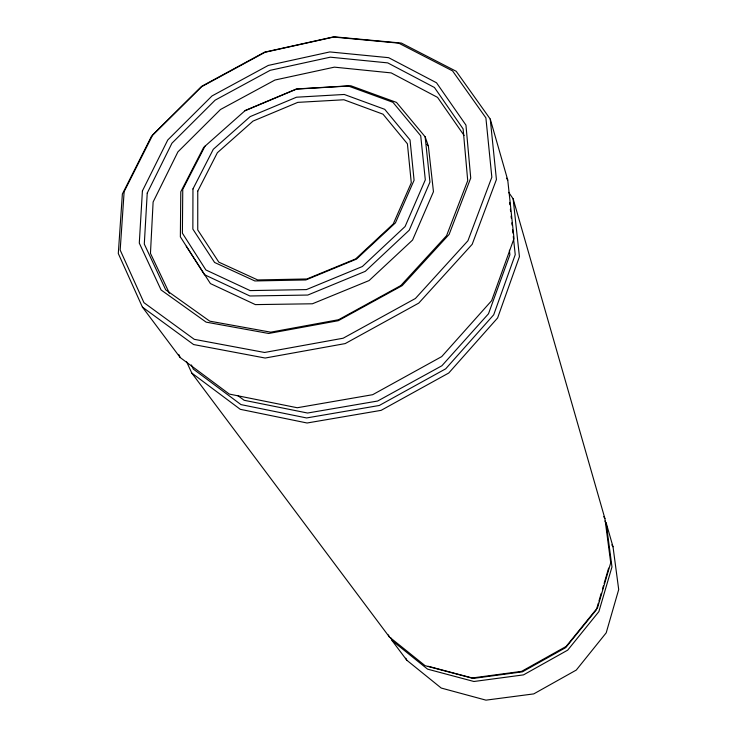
<?xml version="1.0" encoding="UTF-8"?>
<svg xmlns="http://www.w3.org/2000/svg" width="737" height="737" viewBox="0 0 737 737"><rect width="100%" height="100%" fill="white"/><g stroke="black" fill="none" stroke-linecap="round" stroke-linejoin="round"><path stroke-width="1.11" d="M598.333 603.188L596.399 609.766L565.776 647.565L522.386 671.849L473.716 678.362L428.225 666.285M598.969 600.996L601.226 593.331M602.516 588.946L603.483 585.657M604.128 583.464L608.633 568.126M205.015 146.156L182.758 189.345L182.389 233.178L205.881 269.954L250.119 290.59L306.408 289.604L362.346 266.527L405.092 226.526L425.313 179.828L420.716 135.774L392.922 102.296L348.389 86.045L296.044 89.131L245.292 110.449L203.661 147.4L180.795 191.758L180.362 236.835L204.471 274.698L249.898 295.988L307.79 295.049L365.294 271.336L409.238 230.184L429.947 182.103L425.138 136.796L396.497 102.415L350.757 85.741L297.029 88.919L244.997 110.771M142.407 307.089L193.601 344.548L265.173 358.035L345.192 343.589L418.763 303.11L472.196 244.297L496.425 179.524L490.252 119.081L456.212 71.296L401.398 43.078L334.644 36.85L265.09 52.253L201.422 86.809L151.454 136.336L122.37 194.024L118.298 253.51L142.407 307.089L180.169 357.519L229.299 394.074L297.241 407.745L372.682 394.691L441.712 356.607L491.634 300.668L514.021 238.53L507.747 180.04L490.252 119.081M237.683 395.511L244.168 400.283L307.559 413.033L377.666 401.02L441.868 365.773L488.493 313.778L509.884 254.79L509.396 250.239M186.59 361.747L191.795 373.06L240.271 409.311L307.089 423.001L381.112 410.352L448.759 373.014L497.604 317.969L519.428 256.679L513.145 198.824L508.641 192.32M191.795 373.06L389.385 636.98L425.074 665.668L471.698 678.049L521.612 671.361L566.117 646.45L597.532 607.693L610.724 562.773L604.911 518.553L513.145 198.824M390.592 637.56L392.093 640.6L427.589 669.15L473.919 681.495L523.5 674.88L567.702 650.135L598.877 611.618L611.968 566.946L606.173 522.948L604.976 521.041M392.093 640.6L406.796 660.232L441.214 688.045L485.978 700.15L533.754 693.895L576.27 670.071L606.201 632.843L618.702 589.545L613.009 546.762L606.173 522.948M426.907 144.305L428.372 146.046L433.457 191.694L412.563 240.059L369.099 280.557L312.405 303.782L255.38 304.611L210.423 283.588L186.268 246.204M506.448 178.17L507.747 180.04M464.107 135.479L437.557 97.385L391.19 72.899L334.386 67.15L274.965 80.029L220.492 109.5L177.903 151.886L153.112 202.012L150.459 253.362L169.418 293.326M603.714 516.637L604.911 518.553M611.821 544.855L613.009 546.762M405.792 658.215L406.796 660.232M388.371 634.944L389.385 636.98M191.399 364.962L193.306 369.08L240.962 404.595L306.592 417.953L379.279 405.479L445.701 368.822L493.707 314.8L515.237 254.661L513.293 236.485M178.741 354.405L180.169 357.519M425.138 136.796L428.372 146.046M509.645 202.399L509.884 204.674M510.373 209.216L510.612 211.491M511.1 216.033L511.34 218.309M511.828 222.85L512.077 225.126M512.556 229.668L512.924 233.076M197.756 191.104L197.746 229.944L218.815 262.142L257.701 279.949L306.896 278.973L355.667 258.899L393.254 223.947L411.283 182.831L407.414 143.816L383.028 114.198L343.921 99.762L297.785 102.369L253.021 121.098L217.36 152.725L197.756 191.104M192.956 188.948L192.864 229.106L214.596 262.473L254.836 280.954L305.864 279.949L356.441 259.129L395.437 222.86L414.083 180.27L410.03 139.929L384.732 109.325L344.262 94.465L296.504 97.21L250.221 116.584L213.297 149.289L192.956 188.948M147.234 193.066L144.295 244.067L165.678 289.779L209.741 321.157L270.737 332.175L338.55 319.729L400.808 285.569L446.576 235.674L467.719 180.639L463.131 128.929L434.443 87.491L387.726 62.885L330.268 57.182L270.138 70.328L215.13 100.158L171.924 143.227L147.234 193.066M142.407 190.929L139.293 243.109L161.071 289.954L206.139 322.143L268.683 333.474L338.283 320.696L402.162 285.643L449.119 234.421L470.731 178.041L465.959 125.124L436.507 82.765L388.648 57.679L329.817 51.931L268.277 65.427L212.016 95.939L167.76 139.993L142.407 190.929M124.138 191.648L120.177 250.064L143.936 302.649L194.264 339.324L264.583 352.47L343.156 338.219L415.41 298.485L467.931 240.759L491.837 177.212L485.895 117.865L452.546 70.89L398.699 43.142L333.032 36.997L264.574 52.17L201.892 86.183L152.725 134.926L124.138 191.648"/></g></svg>
